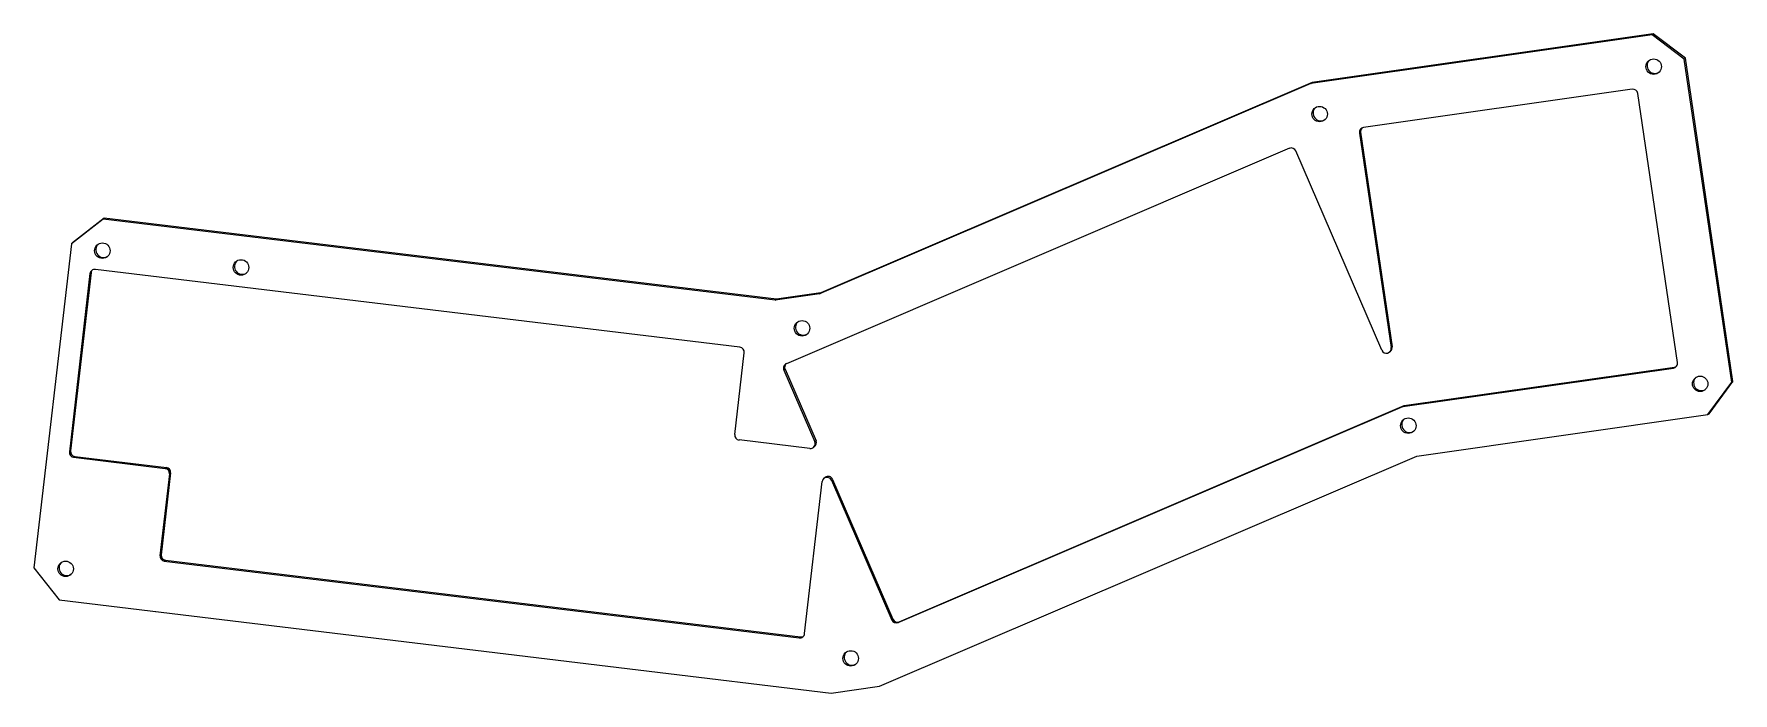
# Model space of a CAD drawing. Header units: millimetres. Extents: x -104 to 245, y -36 to 100.
import ezdxf

# ---------------------------------------------------------------- set-up
doc = ezdxf.new("R2010")
doc.units = ezdxf.units.MM

msp = doc.modelspace()

# ---------------------------------------------------------------- linework, layer by layer
at = {"color": 7, "linetype": 'Continuous', "lineweight": 15}
for p, q in [((228.4, 99.31), (158.32, 89.3)), ((228.64, 99.5), (158.56, 89.49)), ((228.4, 99.31), (228.64, 99.5)), ((235.03, 94.32), (228.4, 99.31)), ((235.27, 94.51), (228.64, 99.5)), ((235.03, 94.32), (235.27, 94.51)), ((235.81, 88.76), (235.03, 94.32)), ((236.06, 88.95), (235.27, 94.51)), ((158.32, 89.3), (57.36, 46.07)), ((158.56, 89.49), (57.61, 46.26)), ((158.32, 89.3), (158.56, 89.49)), ((224.33, 88.13), (169.11, 80.25)), ((233.62, 31.96), (225.46, 87.29)), ((235.81, 88.76), (236.06, 88.95)), ((244.79, 27.89), (235.81, 88.76)), ((245.03, 28.08), (236.06, 88.95)), ((168.27, 79.12), (168.51, 79.31)), ((168.27, 79.12), (174.77, 35.02)), ((168.51, 79.31), (175.02, 35.21)), ((153.89, 75.99), (50.52, 31.72)), ((172.87, 34.49), (155.2, 75.46)), ((-89.88, 61.46), (-96.37, 56.34)), ((-89.64, 61.65), (-96.13, 56.53)), ((-89.88, 61.46), (-89.64, 61.65)), ((48.23, 44.77), (-89.88, 61.46)), ((48.47, 44.96), (-89.64, 61.65)), ((-96.37, 56.34), (-104.07, -10.28)), ((-96.37, 56.34), (-96.13, 56.53)), ((-92.56, 50.23), (-96.79, 13.58)), ((-92.32, 50.43), (-96.55, 13.77)), ((-92.56, 50.23), (-92.32, 50.43)), ((40.99, 35.09), (-91.46, 51.1)), ((57.36, 46.07), (48.23, 44.77)), ((57.61, 46.26), (48.47, 44.96)), ((57.36, 46.07), (57.61, 46.26)), ((48.23, 44.77), (48.47, 44.96)), ((174.77, 35.02), (175.02, 35.21)), ((39.92, 17.14), (41.87, 33.98)), ((174.41, 34.09), (174.65, 34.29)), ((50.01, 30.41), (50.25, 30.6)), ((50.01, 30.41), (56.37, 15.65)), ((50.25, 30.6), (56.62, 15.84)), ((177.19, 22.9), (232.78, 30.83)), ((177.44, 23.09), (233.02, 31.02)), ((232.78, 30.83), (233.02, 31.02)), ((240.1, 21.44), (245.03, 28.08)), ((244.79, 27.89), (245.03, 28.08)), ((239.85, 21.25), (244.79, 27.89)), ((73.49, -21.51), (177.19, 22.9)), ((73.73, -21.32), (177.44, 23.09)), ((177.19, 22.9), (177.44, 23.09)), ((180.09, 12.72), (239.85, 21.25)), ((239.85, 21.25), (240.1, 21.44)), ((55.34, 14.27), (40.8, 16.03)), ((56.08, 14.48), (56.32, 14.67)), ((56.37, 15.65), (56.62, 15.84)), ((-96.79, 13.58), (-96.55, 13.77)), ((-95.92, 12.47), (-95.68, 12.66)), ((-95.92, 12.47), (-77.11, 10.19)), ((-95.68, 12.66), (-76.86, 10.38)), ((69.66, -34.57), (180.09, 12.72)), ((-76.23, 9.08), (-78.18, -7.76)), ((-75.99, 9.27), (-77.93, -7.57)), ((-77.11, 10.19), (-76.86, 10.38)), ((-76.23, 9.08), (-75.99, 9.27)), ((54.27, -23.77), (57.88, 7.47)), ((58.49, 8.33), (58.25, 8.13)), ((59.79, 7.74), (60.03, 7.93)), ((59.79, 7.74), (72.18, -20.99)), ((60.03, 7.93), (72.42, -20.8)), ((-104.07, -10.28), (-98.92, -16.81)), ((-78.18, -7.76), (-77.93, -7.57)), ((-77.3, -8.87), (-77.06, -8.68)), ((-77.3, -8.87), (53.17, -24.65)), ((-77.06, -8.68), (53.41, -24.45)), ((-98.92, -16.81), (59.74, -35.99)), ((72.18, -20.99), (72.42, -20.8)), ((73.49, -21.51), (73.73, -21.32)), ((53.17, -24.65), (53.41, -24.45)), ((59.74, -35.99), (69.66, -34.57))]:
    msp.add_line(p, q, dxfattribs=at)
at = {"color": 7, "linetype": 'Continuous', "lineweight": 15, "flags": 128}
msp.add_lwpolyline([(233.02, 31.02), (233.21, 31.07), (233.37, 31.14)], dxfattribs=at)
at = {"color": 7, "linetype": 'Continuous', "lineweight": 15}
for centre in [(228.73, 92.79), (160.1, 83.03), (-90.01, 54.94), (-61.53, 51.5), (53.74, 38.99), (238.29, 27.58), (178.31, 18.97), (-97.56, -10.45), (63.75, -28.87)]:
    msp.add_circle(centre, 1.59, dxfattribs=at)
for centre, radius, start, end in [((228.98, 92.99), 1.6, 134.2147, 302.6), ((224.47, 87.14), 1, 8.3611, 98.0061), ((160.35, 83.24), 1.6, 134.2147, 302.6), ((169.25, 79.27), 0.992, 98.1568, 188.5124), ((169.5, 79.46), 0.995, 137.4256, 188.4484), ((154.28, 75.06), 1, 23.231, 113.0242), ((-89.76, 55.14), 1.6, 134.2147, 302.6), ((-61.28, 51.7), 1.6, 134.2147, 302.6), ((-91.58, 50.12), 0.991, 83.0533, 173.463), ((-91.33, 50.31), 0.993, 137.3933, 173.4426), ((53.99, 39.19), 1.6, 134.2147, 302.6), ((40.87, 34.1), 1, 353.4639, 83.0555), ((173.79, 34.87), 0.995, 202.9731, 8.3278), ((174.03, 35.06), 0.994, 308.4621, 8.4681), ((50.92, 30.81), 0.994, 113.2877, 203.4936), ((51.16, 31), 0.997, 137.4634, 203.4293), ((232.64, 31.81), 0.992, 278.1568, 8.5124), ((238.54, 27.78), 1.6, 134.2147, 302.6), ((178.56, 19.17), 1.6, 134.2147, 302.6), ((40.92, 17.02), 1, 173.4639, 263.0555), ((55.46, 15.26), 0.993, 263.1258, 23.5435), ((55.7, 15.45), 0.995, 308.5011, 23.4596), ((-95.8, 13.46), 1, 173.4639, 263.0555), ((-95.56, 13.65), 1, 173.4639, 263.0555), ((-77.23, 9.19), 1, 353.4639, 83.0555), ((-76.99, 9.39), 1, 353.4639, 83.0555), ((58.87, 7.35), 0.995, 23.0008, 173.2521), ((59.11, 7.54), 0.999, 23.1539, 128.2185), ((-97.31, -10.25), 1.6, 134.2147, 302.6), ((-77.18, -7.88), 1, 173.4639, 263.0555), ((-76.94, -7.68), 1, 173.4639, 263.0555), ((73.34, -20.4), 1, 203.231, 293.0242), ((53.29, -23.66), 0.991, 263.0533, 353.463), ((53.53, -23.47), 0.993, 263.0749, 299.4209), ((73.1, -20.59), 1, 203.231, 293.0242), ((64, -28.66), 1.6, 134.2147, 302.6)]:
    msp.add_arc(centre, radius, start, end, dxfattribs=at)

doc.saveas('drawing.dxf')
